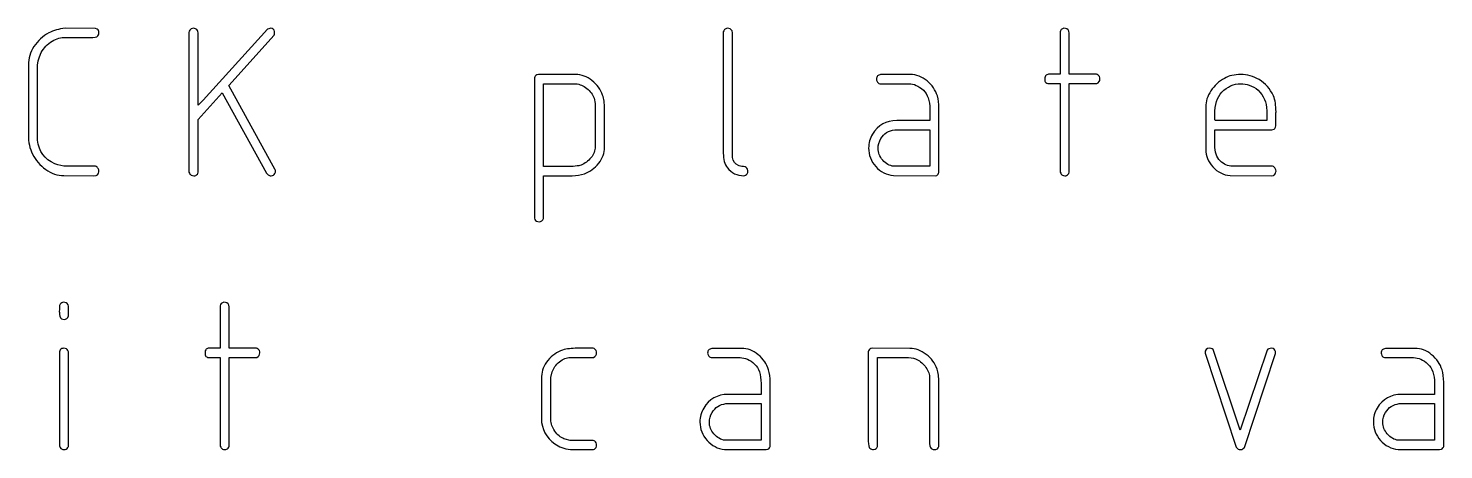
# Model space of a CAD drawing. Header units: inches. Extents: x -12 to 12, y -7.2 to 7.2.
# Drawn here: x 2.055 to 3.132, y -3.008 to -2.688 of the extents above; entities that cross this region are included whole.
import ezdxf

# ---------------------------------------------------------------- set-up
doc = ezdxf.new("R2010")
doc.units = ezdxf.units.IN
doc.header["$MEASUREMENT"] = 0
doc.layers.add('Layer 1', color=7, linetype='Continuous')

msp = doc.modelspace()

# ---------------------------------------------------------------- linework, layer by layer
at = {"layer": 'Layer 1'}
for points, knots in [([(2.1061, -2.6877), (2.1078, -2.688), (2.1086, -2.6892), (2.1086, -2.6912), (2.1086, -2.6912), (2.1086, -2.6916), (2.1085, -2.692), (2.1083, -2.6925), (2.1083, -2.6925), (2.1079, -2.6938), (2.1064, -2.6945), (2.104, -2.6945), (2.104, -2.6945), (2.104, -2.6945), (2.1022, -2.6945), (2.1022, -2.6945), (2.1022, -2.6945), (2.1022, -2.6945), (2.0821, -2.6945), (2.0821, -2.6945), (2.0821, -2.6945), (2.0785, -2.6945), (2.075, -2.6958), (2.0717, -2.6982), (2.0717, -2.6982), (2.0683, -2.7007), (2.0658, -2.7037), (2.0641, -2.7073), (2.0641, -2.7073), (2.0626, -2.7113), (2.0619, -2.714), (2.0619, -2.7153), (2.0619, -2.7153), (2.0619, -2.7153), (2.0619, -2.7727), (2.0619, -2.7727), (2.0619, -2.7727), (2.0629, -2.7812), (2.0673, -2.7871), (2.075, -2.7905), (2.075, -2.7905), (2.0781, -2.7918), (2.0812, -2.7925), (2.0841, -2.7925), (2.0841, -2.7925), (2.0841, -2.7925), (2.1059, -2.7925), (2.1059, -2.7925), (2.1059, -2.7925), (2.1069, -2.7928), (2.1075, -2.7933), (2.108, -2.7941), (2.108, -2.7941), (2.1084, -2.7949), (2.1086, -2.7956), (2.1086, -2.7963), (2.1086, -2.7963), (2.1086, -2.7965), (2.1085, -2.7969), (2.1083, -2.7976), (2.1083, -2.7976), (2.1078, -2.7987), (2.1072, -2.7993), (2.1065, -2.7994), (2.1065, -2.7994), (2.1065, -2.7994), (2.1048, -2.7997), (2.1048, -2.7997), (2.1048, -2.7997), (2.1048, -2.7997), (2.082, -2.7995), (2.082, -2.7995), (2.082, -2.7995), (2.0771, -2.7995), (2.0725, -2.798), (2.0681, -2.7949), (2.0681, -2.7949), (2.0638, -2.7918), (2.0604, -2.7879), (2.0581, -2.7832), (2.0581, -2.7832), (2.0559, -2.779), (2.0549, -2.7741), (2.0549, -2.7687), (2.0549, -2.7687), (2.0549, -2.7687), (2.0549, -2.7671), (2.0549, -2.7671), (2.0549, -2.7671), (2.0549, -2.7671), (2.0549, -2.7153), (2.0549, -2.7153), (2.0549, -2.7153), (2.0549, -2.7104), (2.0563, -2.7058), (2.0592, -2.7014), (2.0592, -2.7014), (2.0621, -2.6969), (2.0658, -2.6935), (2.0705, -2.6911), (2.0705, -2.6911), (2.074, -2.6892), (2.0781, -2.6881), (2.083, -2.6875), (2.083, -2.6875), (2.083, -2.6875), (2.1061, -2.6877), (2.1061, -2.6877)], [0, 0, 0, 0, 0.035714, 0.035714, 0.035714, 0.035714, 0.071429, 0.071429, 0.071429, 0.071429, 0.107143, 0.107143, 0.107143, 0.107143, 0.142857, 0.142857, 0.142857, 0.142857, 0.178571, 0.178571, 0.178571, 0.178571, 0.214286, 0.214286, 0.214286, 0.214286, 0.25, 0.25, 0.25, 0.25, 0.285714, 0.285714, 0.285714, 0.285714, 0.321429, 0.321429, 0.321429, 0.321429, 0.357143, 0.357143, 0.357143, 0.357143, 0.392857, 0.392857, 0.392857, 0.392857, 0.428571, 0.428571, 0.428571, 0.428571, 0.464286, 0.464286, 0.464286, 0.464286, 0.5, 0.5, 0.5, 0.5, 0.535714, 0.535714, 0.535714, 0.535714, 0.571429, 0.571429, 0.571429, 0.571429, 0.607143, 0.607143, 0.607143, 0.607143, 0.642857, 0.642857, 0.642857, 0.642857, 0.678571, 0.678571, 0.678571, 0.678571, 0.714286, 0.714286, 0.714286, 0.714286, 0.75, 0.75, 0.75, 0.75, 0.785714, 0.785714, 0.785714, 0.785714, 0.821429, 0.821429, 0.821429, 0.821429, 0.857143, 0.857143, 0.857143, 0.857143, 0.892857, 0.892857, 0.892857, 0.892857, 0.928571, 0.928571, 0.928571, 0.928571, 1, 1, 1, 1]), ([(2.2422, -2.6899), (2.2423, -2.6901), (2.2423, -2.6906), (2.2423, -2.6912), (2.2423, -2.6912), (2.2423, -2.6916), (2.2423, -2.6922), (2.242, -2.6928), (2.242, -2.6928), (2.242, -2.6928), (2.2074, -2.731), (2.2074, -2.731), (2.2074, -2.731), (2.2074, -2.731), (2.2428, -2.7951), (2.2428, -2.7951), (2.2428, -2.7951), (2.2429, -2.7953), (2.243, -2.7956), (2.243, -2.7962), (2.243, -2.7962), (2.243, -2.7967), (2.2428, -2.7973), (2.2425, -2.798), (2.2425, -2.798), (2.2419, -2.7991), (2.2409, -2.7997), (2.2397, -2.7997), (2.2397, -2.7997), (2.2387, -2.7997), (2.2379, -2.7995), (2.2374, -2.7991), (2.2374, -2.7991), (2.2374, -2.7991), (2.2361, -2.7976), (2.2361, -2.7976), (2.2361, -2.7976), (2.2361, -2.7976), (2.2023, -2.7366), (2.2023, -2.7366), (2.2023, -2.7366), (2.2023, -2.7366), (2.1841, -2.7568), (2.1841, -2.7568), (2.1841, -2.7568), (2.1841, -2.7568), (2.1841, -2.797), (2.1841, -2.797), (2.1841, -2.797), (2.1839, -2.7983), (2.1833, -2.7991), (2.1822, -2.7994), (2.1822, -2.7994), (2.1817, -2.7996), (2.1813, -2.7997), (2.1809, -2.7997), (2.1809, -2.7997), (2.18, -2.7997), (2.1793, -2.7995), (2.1789, -2.7992), (2.1789, -2.7992), (2.178, -2.7988), (2.1775, -2.7981), (2.1771, -2.797), (2.1771, -2.797), (2.1771, -2.797), (2.1771, -2.6906), (2.1771, -2.6906), (2.1771, -2.6906), (2.1773, -2.6894), (2.1779, -2.6885), (2.1789, -2.688), (2.1789, -2.688), (2.1793, -2.6877), (2.1799, -2.6875), (2.1808, -2.6875), (2.1808, -2.6875), (2.1812, -2.6875), (2.1816, -2.6876), (2.1821, -2.6879), (2.1821, -2.6879), (2.1834, -2.6884), (2.1841, -2.6895), (2.1841, -2.6911), (2.1841, -2.6911), (2.1841, -2.6911), (2.1841, -2.746), (2.1841, -2.746), (2.1841, -2.746), (2.1841, -2.746), (2.1878, -2.7421), (2.1878, -2.7421), (2.1878, -2.7421), (2.1878, -2.7421), (2.2368, -2.6882), (2.2368, -2.6882), (2.2368, -2.6882), (2.2385, -2.6878), (2.2392, -2.6875), (2.239, -2.6875), (2.239, -2.6875), (2.2409, -2.6875), (2.242, -2.6883), (2.2422, -2.6899)], [0, 0, 0, 0, 0.037037, 0.037037, 0.037037, 0.037037, 0.074074, 0.074074, 0.074074, 0.074074, 0.111111, 0.111111, 0.111111, 0.111111, 0.148148, 0.148148, 0.148148, 0.148148, 0.185185, 0.185185, 0.185185, 0.185185, 0.222222, 0.222222, 0.222222, 0.222222, 0.259259, 0.259259, 0.259259, 0.259259, 0.296296, 0.296296, 0.296296, 0.296296, 0.333333, 0.333333, 0.333333, 0.333333, 0.37037, 0.37037, 0.37037, 0.37037, 0.407407, 0.407407, 0.407407, 0.407407, 0.444444, 0.444444, 0.444444, 0.444444, 0.481481, 0.481481, 0.481481, 0.481481, 0.518519, 0.518519, 0.518519, 0.518519, 0.555556, 0.555556, 0.555556, 0.555556, 0.592593, 0.592593, 0.592593, 0.592593, 0.62963, 0.62963, 0.62963, 0.62963, 0.666667, 0.666667, 0.666667, 0.666667, 0.703704, 0.703704, 0.703704, 0.703704, 0.740741, 0.740741, 0.740741, 0.740741, 0.777778, 0.777778, 0.777778, 0.777778, 0.814815, 0.814815, 0.814815, 0.814815, 0.851852, 0.851852, 0.851852, 0.851852, 0.888889, 0.888889, 0.888889, 0.888889, 0.925926, 0.925926, 0.925926, 0.925926, 1, 1, 1, 1]), ([(2.5903, -2.6895), (2.5903, -2.6895), (2.5906, -2.6911), (2.5906, -2.6911), (2.5906, -2.6911), (2.5906, -2.6911), (2.5906, -2.7858), (2.5906, -2.7858), (2.5906, -2.7858), (2.591, -2.7887), (2.5925, -2.7907), (2.5953, -2.7919), (2.5953, -2.7919), (2.5958, -2.7922), (2.597, -2.7925), (2.5991, -2.7927), (2.5991, -2.7927), (2.6007, -2.7929), (2.6016, -2.7936), (2.602, -2.7948), (2.602, -2.7948), (2.6022, -2.7955), (2.6023, -2.796), (2.6023, -2.7962), (2.6023, -2.7962), (2.6023, -2.7968), (2.6021, -2.7975), (2.6018, -2.7981), (2.6018, -2.7981), (2.6011, -2.799), (2.6002, -2.7995), (2.5993, -2.7997), (2.5993, -2.7997), (2.594, -2.7997), (2.5898, -2.7977), (2.5867, -2.7936), (2.5867, -2.7936), (2.5846, -2.791), (2.5836, -2.7872), (2.5836, -2.7825), (2.5836, -2.7825), (2.5836, -2.7825), (2.5836, -2.6903), (2.5836, -2.6903), (2.5836, -2.6903), (2.584, -2.6889), (2.5849, -2.688), (2.5865, -2.6875), (2.5865, -2.6875), (2.5883, -2.6875), (2.5896, -2.6882), (2.5903, -2.6895)], [0, 0, 0, 0, 0.071429, 0.071429, 0.071429, 0.071429, 0.142857, 0.142857, 0.142857, 0.142857, 0.214286, 0.214286, 0.214286, 0.214286, 0.285714, 0.285714, 0.285714, 0.285714, 0.357143, 0.357143, 0.357143, 0.357143, 0.428571, 0.428571, 0.428571, 0.428571, 0.5, 0.5, 0.5, 0.5, 0.571429, 0.571429, 0.571429, 0.571429, 0.642857, 0.642857, 0.642857, 0.642857, 0.714286, 0.714286, 0.714286, 0.714286, 0.785714, 0.785714, 0.785714, 0.785714, 0.857143, 0.857143, 0.857143, 0.857143, 1, 1, 1, 1]), ([(2.8465, -2.6896), (2.8465, -2.6896), (2.8468, -2.6912), (2.8468, -2.6912), (2.8468, -2.6912), (2.8468, -2.6912), (2.8468, -2.7225), (2.8468, -2.7225), (2.8468, -2.7225), (2.8468, -2.7225), (2.8675, -2.7225), (2.8675, -2.7225), (2.8675, -2.7225), (2.8684, -2.7228), (2.8691, -2.7233), (2.8698, -2.7243), (2.8698, -2.7243), (2.87, -2.725), (2.8701, -2.7255), (2.8701, -2.726), (2.8701, -2.726), (2.8701, -2.7276), (2.8693, -2.7288), (2.8677, -2.7295), (2.8677, -2.7295), (2.8677, -2.7295), (2.8468, -2.7295), (2.8468, -2.7295), (2.8468, -2.7295), (2.8468, -2.7295), (2.8468, -2.797), (2.8468, -2.797), (2.8468, -2.797), (2.8464, -2.7983), (2.8457, -2.7991), (2.8448, -2.7994), (2.8448, -2.7994), (2.8443, -2.7996), (2.8439, -2.7997), (2.8435, -2.7997), (2.8435, -2.7997), (2.8428, -2.7997), (2.8422, -2.7995), (2.8416, -2.7992), (2.8416, -2.7992), (2.8411, -2.7989), (2.8405, -2.7981), (2.8398, -2.797), (2.8398, -2.797), (2.8398, -2.797), (2.8398, -2.7295), (2.8398, -2.7295), (2.8398, -2.7295), (2.8398, -2.7295), (2.8304, -2.7295), (2.8304, -2.7295), (2.8304, -2.7295), (2.8293, -2.7291), (2.8286, -2.7285), (2.8283, -2.7277), (2.8283, -2.7277), (2.8283, -2.7277), (2.8283, -2.7262), (2.8283, -2.7262), (2.8283, -2.7262), (2.8283, -2.7249), (2.8286, -2.7239), (2.8293, -2.7232), (2.8293, -2.7232), (2.8293, -2.7232), (2.8309, -2.7225), (2.8309, -2.7225), (2.8309, -2.7225), (2.8309, -2.7225), (2.8398, -2.7225), (2.8398, -2.7225), (2.8398, -2.7225), (2.8398, -2.7225), (2.8398, -2.6903), (2.8398, -2.6903), (2.8398, -2.6903), (2.8401, -2.6889), (2.8411, -2.688), (2.8427, -2.6875), (2.8427, -2.6875), (2.8445, -2.6875), (2.8458, -2.6882), (2.8465, -2.6896)], [0, 0, 0, 0, 0.043478, 0.043478, 0.043478, 0.043478, 0.086957, 0.086957, 0.086957, 0.086957, 0.130435, 0.130435, 0.130435, 0.130435, 0.173913, 0.173913, 0.173913, 0.173913, 0.217391, 0.217391, 0.217391, 0.217391, 0.26087, 0.26087, 0.26087, 0.26087, 0.304348, 0.304348, 0.304348, 0.304348, 0.347826, 0.347826, 0.347826, 0.347826, 0.391304, 0.391304, 0.391304, 0.391304, 0.434783, 0.434783, 0.434783, 0.434783, 0.478261, 0.478261, 0.478261, 0.478261, 0.521739, 0.521739, 0.521739, 0.521739, 0.565217, 0.565217, 0.565217, 0.565217, 0.608696, 0.608696, 0.608696, 0.608696, 0.652174, 0.652174, 0.652174, 0.652174, 0.695652, 0.695652, 0.695652, 0.695652, 0.73913, 0.73913, 0.73913, 0.73913, 0.782609, 0.782609, 0.782609, 0.782609, 0.826087, 0.826087, 0.826087, 0.826087, 0.869565, 0.869565, 0.869565, 0.869565, 0.913043, 0.913043, 0.913043, 0.913043, 1, 1, 1, 1]), ([(2.4713, -2.7227), (2.4757, -2.7227), (2.4798, -2.7242), (2.4837, -2.7273), (2.4837, -2.7273), (2.4876, -2.7303), (2.4903, -2.734), (2.4918, -2.7384), (2.4918, -2.7384), (2.4928, -2.7412), (2.4932, -2.7446), (2.4932, -2.7484), (2.4932, -2.7484), (2.4932, -2.7484), (2.4932, -2.7781), (2.4932, -2.7781), (2.4932, -2.7781), (2.4932, -2.7824), (2.4918, -2.7864), (2.4888, -2.7902), (2.4888, -2.7902), (2.4858, -2.794), (2.4823, -2.7966), (2.4781, -2.7981), (2.4781, -2.7981), (2.475, -2.7992), (2.4719, -2.7997), (2.4687, -2.7997), (2.4687, -2.7997), (2.4687, -2.7997), (2.4469, -2.7997), (2.4469, -2.7997), (2.4469, -2.7997), (2.4469, -2.7997), (2.4469, -2.8321), (2.4469, -2.8321), (2.4469, -2.8321), (2.4463, -2.8338), (2.4452, -2.8347), (2.4435, -2.8347), (2.4435, -2.8347), (2.442, -2.8347), (2.4409, -2.8341), (2.4402, -2.833), (2.4402, -2.833), (2.4402, -2.833), (2.4399, -2.832), (2.4399, -2.832), (2.4399, -2.832), (2.4399, -2.832), (2.4399, -2.7253), (2.4399, -2.7253), (2.4399, -2.7253), (2.4401, -2.7241), (2.4407, -2.7233), (2.4418, -2.723), (2.4418, -2.723), (2.4418, -2.723), (2.4429, -2.7227), (2.4429, -2.7227), (2.4429, -2.7227), (2.4429, -2.7227), (2.4713, -2.7227), (2.4713, -2.7227)], [0, 0, 0, 0, 0.058824, 0.058824, 0.058824, 0.058824, 0.117647, 0.117647, 0.117647, 0.117647, 0.176471, 0.176471, 0.176471, 0.176471, 0.235294, 0.235294, 0.235294, 0.235294, 0.294118, 0.294118, 0.294118, 0.294118, 0.352941, 0.352941, 0.352941, 0.352941, 0.411765, 0.411765, 0.411765, 0.411765, 0.470588, 0.470588, 0.470588, 0.470588, 0.529412, 0.529412, 0.529412, 0.529412, 0.588235, 0.588235, 0.588235, 0.588235, 0.647059, 0.647059, 0.647059, 0.647059, 0.705882, 0.705882, 0.705882, 0.705882, 0.764706, 0.764706, 0.764706, 0.764706, 0.823529, 0.823529, 0.823529, 0.823529, 0.882353, 0.882353, 0.882353, 0.882353, 1, 1, 1, 1]), ([(2.7259, -2.7227), (2.7305, -2.7227), (2.7347, -2.7243), (2.7386, -2.7275), (2.7386, -2.7275), (2.7425, -2.7307), (2.7451, -2.7345), (2.7465, -2.739), (2.7465, -2.739), (2.7473, -2.7416), (2.7477, -2.7448), (2.7477, -2.7484), (2.7477, -2.7484), (2.7477, -2.7484), (2.7477, -2.7971), (2.7477, -2.7971), (2.7477, -2.7971), (2.7474, -2.7981), (2.7468, -2.7988), (2.746, -2.7994), (2.746, -2.7994), (2.746, -2.7994), (2.7447, -2.7997), (2.7447, -2.7997), (2.7447, -2.7997), (2.7447, -2.7997), (2.713, -2.7995), (2.713, -2.7995), (2.713, -2.7995), (2.7077, -2.799), (2.7033, -2.7967), (2.6996, -2.7927), (2.6996, -2.7927), (2.696, -2.7886), (2.6942, -2.784), (2.6942, -2.7786), (2.6942, -2.7786), (2.6942, -2.7748), (2.6952, -2.7713), (2.6971, -2.7681), (2.6971, -2.7681), (2.7012, -2.7612), (2.7075, -2.7577), (2.7157, -2.7577), (2.7157, -2.7577), (2.7157, -2.7577), (2.7407, -2.7577), (2.7407, -2.7577), (2.7407, -2.7577), (2.7407, -2.7577), (2.7407, -2.7493), (2.7407, -2.7493), (2.7407, -2.7493), (2.7407, -2.7425), (2.7391, -2.7376), (2.7358, -2.7346), (2.7358, -2.7346), (2.7322, -2.7313), (2.7285, -2.7297), (2.7248, -2.7297), (2.7248, -2.7297), (2.7248, -2.7297), (2.7027, -2.7297), (2.7027, -2.7297), (2.7027, -2.7297), (2.7017, -2.7294), (2.7011, -2.7288), (2.7007, -2.7281), (2.7007, -2.7281), (2.7003, -2.7273), (2.7001, -2.7267), (2.7001, -2.7263), (2.7001, -2.7263), (2.7001, -2.7253), (2.7004, -2.7245), (2.7009, -2.7237), (2.7009, -2.7237), (2.7015, -2.7233), (2.7023, -2.7229), (2.7033, -2.7227), (2.7033, -2.7227), (2.7033, -2.7227), (2.7259, -2.7227), (2.7259, -2.7227)], [0, 0, 0, 0, 0.045455, 0.045455, 0.045455, 0.045455, 0.090909, 0.090909, 0.090909, 0.090909, 0.136364, 0.136364, 0.136364, 0.136364, 0.181818, 0.181818, 0.181818, 0.181818, 0.227273, 0.227273, 0.227273, 0.227273, 0.272727, 0.272727, 0.272727, 0.272727, 0.318182, 0.318182, 0.318182, 0.318182, 0.363636, 0.363636, 0.363636, 0.363636, 0.409091, 0.409091, 0.409091, 0.409091, 0.454545, 0.454545, 0.454545, 0.454545, 0.5, 0.5, 0.5, 0.5, 0.545455, 0.545455, 0.545455, 0.545455, 0.590909, 0.590909, 0.590909, 0.590909, 0.636364, 0.636364, 0.636364, 0.636364, 0.681818, 0.681818, 0.681818, 0.681818, 0.727273, 0.727273, 0.727273, 0.727273, 0.772727, 0.772727, 0.772727, 0.772727, 0.818182, 0.818182, 0.818182, 0.818182, 0.863636, 0.863636, 0.863636, 0.863636, 0.909091, 0.909091, 0.909091, 0.909091, 1, 1, 1, 1]), ([(3.0021, -2.7388), (3.0035, -2.7421), (3.0041, -2.7462), (3.0041, -2.7511), (3.0041, -2.7511), (3.0041, -2.752), (3.0041, -2.7534), (3.004, -2.7553), (3.004, -2.7553), (3.004, -2.7571), (3.004, -2.7585), (3.004, -2.7594), (3.004, -2.7594), (3.004, -2.7594), (3.004, -2.7618), (3.004, -2.7618), (3.004, -2.7618), (3.0038, -2.763), (3.0033, -2.7638), (3.0026, -2.7642), (3.0026, -2.7642), (3.0026, -2.7642), (3.001, -2.7647), (3.001, -2.7647), (3.001, -2.7647), (3.001, -2.7647), (2.9576, -2.7647), (2.9576, -2.7647), (2.9576, -2.7647), (2.9576, -2.7647), (2.9576, -2.7676), (2.9576, -2.7676), (2.9576, -2.7676), (2.9576, -2.7684), (2.9576, -2.7698), (2.9576, -2.7718), (2.9576, -2.7718), (2.9576, -2.7738), (2.9576, -2.7753), (2.9576, -2.7762), (2.9576, -2.7762), (2.9576, -2.7816), (2.9589, -2.7856), (2.9617, -2.7884), (2.9617, -2.7884), (2.9644, -2.7911), (2.9675, -2.7925), (2.971, -2.7925), (2.971, -2.7925), (2.971, -2.7925), (3.0015, -2.7925), (3.0015, -2.7925), (3.0015, -2.7925), (3.0024, -2.7928), (3.0031, -2.7933), (3.0035, -2.7941), (3.0035, -2.7941), (3.004, -2.7949), (3.0041, -2.7956), (3.0041, -2.7963), (3.0041, -2.7963), (3.0041, -2.7965), (3.004, -2.7969), (3.0038, -2.7976), (3.0038, -2.7976), (3.0033, -2.7987), (3.0027, -2.7993), (3.0021, -2.7994), (3.0021, -2.7994), (3.0021, -2.7994), (3.0003, -2.7997), (3.0003, -2.7997), (3.0003, -2.7997), (3.0003, -2.7997), (2.9692, -2.7995), (2.9692, -2.7995), (2.9692, -2.7995), (2.9641, -2.7991), (2.9597, -2.7969), (2.9561, -2.793), (2.9561, -2.793), (2.9524, -2.789), (2.9506, -2.7846), (2.9506, -2.7796), (2.9506, -2.7796), (2.9506, -2.7796), (2.9506, -2.7475), (2.9506, -2.7475), (2.9506, -2.7475), (2.9506, -2.7431), (2.9519, -2.739), (2.9546, -2.735), (2.9546, -2.735), (2.9572, -2.7311), (2.9607, -2.7279), (2.9649, -2.7256), (2.9649, -2.7256), (2.9684, -2.7236), (2.9725, -2.7227), (2.9772, -2.7227), (2.9772, -2.7227), (2.9823, -2.7227), (2.987, -2.724), (2.9912, -2.7265), (2.9912, -2.7265), (2.996, -2.7294), (2.9996, -2.7335), (3.0021, -2.7388)], [0, 0, 0, 0, 0.035714, 0.035714, 0.035714, 0.035714, 0.071429, 0.071429, 0.071429, 0.071429, 0.107143, 0.107143, 0.107143, 0.107143, 0.142857, 0.142857, 0.142857, 0.142857, 0.178571, 0.178571, 0.178571, 0.178571, 0.214286, 0.214286, 0.214286, 0.214286, 0.25, 0.25, 0.25, 0.25, 0.285714, 0.285714, 0.285714, 0.285714, 0.321429, 0.321429, 0.321429, 0.321429, 0.357143, 0.357143, 0.357143, 0.357143, 0.392857, 0.392857, 0.392857, 0.392857, 0.428571, 0.428571, 0.428571, 0.428571, 0.464286, 0.464286, 0.464286, 0.464286, 0.5, 0.5, 0.5, 0.5, 0.535714, 0.535714, 0.535714, 0.535714, 0.571429, 0.571429, 0.571429, 0.571429, 0.607143, 0.607143, 0.607143, 0.607143, 0.642857, 0.642857, 0.642857, 0.642857, 0.678571, 0.678571, 0.678571, 0.678571, 0.714286, 0.714286, 0.714286, 0.714286, 0.75, 0.75, 0.75, 0.75, 0.785714, 0.785714, 0.785714, 0.785714, 0.821429, 0.821429, 0.821429, 0.821429, 0.857143, 0.857143, 0.857143, 0.857143, 0.892857, 0.892857, 0.892857, 0.892857, 0.928571, 0.928571, 0.928571, 0.928571, 1, 1, 1, 1]), ([(2.4714, -2.7297), (2.4714, -2.7297), (2.4469, -2.7297), (2.4469, -2.7297), (2.4469, -2.7297), (2.4469, -2.7297), (2.4469, -2.7927), (2.4469, -2.7927), (2.4469, -2.7927), (2.4469, -2.7927), (2.4635, -2.7927), (2.4635, -2.7927), (2.4635, -2.7927), (2.4695, -2.7927), (2.4735, -2.7923), (2.4754, -2.7916), (2.4754, -2.7916), (2.4783, -2.7904), (2.4808, -2.7885), (2.483, -2.7859), (2.483, -2.7859), (2.4851, -2.7833), (2.4862, -2.7805), (2.4862, -2.7777), (2.4862, -2.7777), (2.4862, -2.7777), (2.4862, -2.7446), (2.4862, -2.7446), (2.4862, -2.7446), (2.4862, -2.7446), (2.4853, -2.7406), (2.4853, -2.7406), (2.4853, -2.7406), (2.4842, -2.7378), (2.4824, -2.7354), (2.4798, -2.7333), (2.4798, -2.7333), (2.4772, -2.7312), (2.4744, -2.73), (2.4714, -2.7297)], [0, 0, 0, 0, 0.090909, 0.090909, 0.090909, 0.090909, 0.181818, 0.181818, 0.181818, 0.181818, 0.272727, 0.272727, 0.272727, 0.272727, 0.363636, 0.363636, 0.363636, 0.363636, 0.454545, 0.454545, 0.454545, 0.454545, 0.545455, 0.545455, 0.545455, 0.545455, 0.636364, 0.636364, 0.636364, 0.636364, 0.727273, 0.727273, 0.727273, 0.727273, 0.818182, 0.818182, 0.818182, 0.818182, 1, 1, 1, 1]), ([(2.9954, -2.7417), (2.9928, -2.736), (2.9889, -2.7324), (2.9836, -2.7307), (2.9836, -2.7307), (2.9816, -2.73), (2.9795, -2.7297), (2.9774, -2.7297), (2.9774, -2.7297), (2.9718, -2.7297), (2.967, -2.7318), (2.963, -2.7361), (2.963, -2.7361), (2.9594, -2.74), (2.9576, -2.7456), (2.9576, -2.7532), (2.9576, -2.7532), (2.9576, -2.7551), (2.9576, -2.7566), (2.9577, -2.7577), (2.9577, -2.7577), (2.9577, -2.7577), (2.997, -2.7577), (2.997, -2.7577), (2.997, -2.7577), (2.997, -2.7577), (2.997, -2.7503), (2.997, -2.7503), (2.997, -2.7503), (2.997, -2.7469), (2.9965, -2.744), (2.9954, -2.7417)], [0, 0, 0, 0, 0.111111, 0.111111, 0.111111, 0.111111, 0.222222, 0.222222, 0.222222, 0.222222, 0.333333, 0.333333, 0.333333, 0.333333, 0.444444, 0.444444, 0.444444, 0.444444, 0.555556, 0.555556, 0.555556, 0.555556, 0.666667, 0.666667, 0.666667, 0.666667, 0.777778, 0.777778, 0.777778, 0.777778, 1, 1, 1, 1]), ([(2.7407, -2.7925), (2.7407, -2.7925), (2.7407, -2.7647), (2.7407, -2.7647), (2.7407, -2.7647), (2.7407, -2.7647), (2.714, -2.7647), (2.714, -2.7647), (2.714, -2.7647), (2.7093, -2.7652), (2.7058, -2.7675), (2.7035, -2.7714), (2.7035, -2.7714), (2.7021, -2.7738), (2.7014, -2.7762), (2.7014, -2.7788), (2.7014, -2.7788), (2.7014, -2.7821), (2.7026, -2.7851), (2.7049, -2.7878), (2.7049, -2.7878), (2.7073, -2.7905), (2.7101, -2.7921), (2.7133, -2.7925), (2.7133, -2.7925), (2.7133, -2.7925), (2.7407, -2.7925), (2.7407, -2.7925)], [0, 0, 0, 0, 0.125, 0.125, 0.125, 0.125, 0.25, 0.25, 0.25, 0.25, 0.375, 0.375, 0.375, 0.375, 0.5, 0.5, 0.5, 0.5, 0.625, 0.625, 0.625, 0.625, 0.75, 0.75, 0.75, 0.75, 1, 1, 1, 1]), ([(2.0852, -2.8978), (2.0854, -2.8995), (2.0855, -2.9008), (2.0855, -2.9015), (2.0855, -2.9015), (2.0854, -2.9026), (2.0854, -2.9042), (2.0854, -2.9063), (2.0854, -2.9063), (2.0849, -2.9081), (2.0838, -2.9089), (2.0821, -2.9089), (2.0821, -2.9089), (2.0814, -2.9089), (2.0807, -2.9088), (2.0801, -2.9085), (2.0801, -2.9085), (2.079, -2.9075), (2.0785, -2.9059), (2.0785, -2.9038), (2.0785, -2.9038), (2.0784, -2.9033), (2.0784, -2.9025), (2.0785, -2.9013), (2.0785, -2.9013), (2.0786, -2.9002), (2.0787, -2.8991), (2.0787, -2.8983), (2.0787, -2.8983), (2.0792, -2.897), (2.0801, -2.8962), (2.0813, -2.8959), (2.0813, -2.8959), (2.0832, -2.8959), (2.0845, -2.8965), (2.0852, -2.8978)], [0, 0, 0, 0, 0.1, 0.1, 0.1, 0.1, 0.2, 0.2, 0.2, 0.2, 0.3, 0.3, 0.3, 0.3, 0.4, 0.4, 0.4, 0.4, 0.5, 0.5, 0.5, 0.5, 0.6, 0.6, 0.6, 0.6, 0.7, 0.7, 0.7, 0.7, 0.8, 0.8, 0.8, 0.8, 1, 1, 1, 1]), ([(2.2075, -2.898), (2.2075, -2.898), (2.2078, -2.8995), (2.2078, -2.8995), (2.2078, -2.8995), (2.2078, -2.8995), (2.2078, -2.9309), (2.2078, -2.9309), (2.2078, -2.9309), (2.2078, -2.9309), (2.2285, -2.9309), (2.2285, -2.9309), (2.2285, -2.9309), (2.2293, -2.9311), (2.2301, -2.9317), (2.2307, -2.9326), (2.2307, -2.9326), (2.231, -2.9333), (2.231, -2.9338), (2.231, -2.9343), (2.231, -2.9343), (2.231, -2.9359), (2.2303, -2.9371), (2.2287, -2.9379), (2.2287, -2.9379), (2.2287, -2.9379), (2.2078, -2.9379), (2.2078, -2.9379), (2.2078, -2.9379), (2.2078, -2.9379), (2.2078, -3.0053), (2.2078, -3.0053), (2.2078, -3.0053), (2.2073, -3.0066), (2.2067, -3.0074), (2.2057, -3.0077), (2.2057, -3.0077), (2.2053, -3.0079), (2.2048, -3.008), (2.2044, -3.008), (2.2044, -3.008), (2.2038, -3.008), (2.2032, -3.0079), (2.2026, -3.0076), (2.2026, -3.0076), (2.202, -3.0072), (2.2014, -3.0065), (2.2008, -3.0053), (2.2008, -3.0053), (2.2008, -3.0053), (2.2008, -2.9379), (2.2008, -2.9379), (2.2008, -2.9379), (2.2008, -2.9379), (2.1913, -2.9379), (2.1913, -2.9379), (2.1913, -2.9379), (2.1903, -2.9374), (2.1896, -2.9368), (2.1893, -2.936), (2.1893, -2.936), (2.1893, -2.936), (2.1893, -2.9345), (2.1893, -2.9345), (2.1893, -2.9345), (2.1893, -2.9332), (2.1896, -2.9322), (2.1902, -2.9315), (2.1902, -2.9315), (2.1902, -2.9315), (2.1918, -2.9309), (2.1918, -2.9309), (2.1918, -2.9309), (2.1918, -2.9309), (2.2008, -2.9309), (2.2008, -2.9309), (2.2008, -2.9309), (2.2008, -2.9309), (2.2008, -2.8986), (2.2008, -2.8986), (2.2008, -2.8986), (2.2011, -2.8972), (2.202, -2.8963), (2.2036, -2.8959), (2.2036, -2.8959), (2.2054, -2.8959), (2.2067, -2.8966), (2.2075, -2.898)], [0, 0, 0, 0, 0.043478, 0.043478, 0.043478, 0.043478, 0.086957, 0.086957, 0.086957, 0.086957, 0.130435, 0.130435, 0.130435, 0.130435, 0.173913, 0.173913, 0.173913, 0.173913, 0.217391, 0.217391, 0.217391, 0.217391, 0.26087, 0.26087, 0.26087, 0.26087, 0.304348, 0.304348, 0.304348, 0.304348, 0.347826, 0.347826, 0.347826, 0.347826, 0.391304, 0.391304, 0.391304, 0.391304, 0.434783, 0.434783, 0.434783, 0.434783, 0.478261, 0.478261, 0.478261, 0.478261, 0.521739, 0.521739, 0.521739, 0.521739, 0.565217, 0.565217, 0.565217, 0.565217, 0.608696, 0.608696, 0.608696, 0.608696, 0.652174, 0.652174, 0.652174, 0.652174, 0.695652, 0.695652, 0.695652, 0.695652, 0.73913, 0.73913, 0.73913, 0.73913, 0.782609, 0.782609, 0.782609, 0.782609, 0.826087, 0.826087, 0.826087, 0.826087, 0.869565, 0.869565, 0.869565, 0.869565, 0.913043, 0.913043, 0.913043, 0.913043, 1, 1, 1, 1]), ([(2.085, -2.9325), (2.085, -2.9325), (2.0855, -2.9337), (2.0855, -2.9337), (2.0855, -2.9337), (2.0855, -2.9337), (2.0854, -3.0055), (2.0854, -3.0055), (2.0854, -3.0055), (2.0852, -3.0061), (2.0847, -3.0068), (2.0838, -3.0076), (2.0838, -3.0076), (2.0831, -3.0079), (2.0825, -3.008), (2.0819, -3.008), (2.0819, -3.008), (2.0814, -3.008), (2.081, -3.0079), (2.0806, -3.0077), (2.0806, -3.0077), (2.0792, -3.0073), (2.0785, -3.0058), (2.0785, -3.0034), (2.0785, -3.0034), (2.0785, -3.0034), (2.0785, -2.9336), (2.0785, -2.9336), (2.0785, -2.9336), (2.0787, -2.9325), (2.0794, -2.9317), (2.0804, -2.9312), (2.0804, -2.9312), (2.0811, -2.931), (2.0815, -2.9309), (2.0819, -2.9309), (2.0819, -2.9309), (2.0835, -2.9311), (2.0845, -2.9316), (2.085, -2.9325)], [0, 0, 0, 0, 0.090909, 0.090909, 0.090909, 0.090909, 0.181818, 0.181818, 0.181818, 0.181818, 0.272727, 0.272727, 0.272727, 0.272727, 0.363636, 0.363636, 0.363636, 0.363636, 0.454545, 0.454545, 0.454545, 0.454545, 0.545455, 0.545455, 0.545455, 0.545455, 0.636364, 0.636364, 0.636364, 0.636364, 0.727273, 0.727273, 0.727273, 0.727273, 0.818182, 0.818182, 0.818182, 0.818182, 1, 1, 1, 1]), ([(2.4847, -2.9309), (2.4855, -2.9311), (2.4863, -2.9317), (2.4869, -2.9326), (2.4869, -2.9326), (2.4871, -2.9333), (2.4872, -2.9338), (2.4872, -2.9343), (2.4872, -2.9343), (2.4872, -2.9359), (2.4864, -2.9371), (2.4848, -2.9379), (2.4848, -2.9379), (2.4848, -2.9379), (2.4673, -2.9379), (2.4673, -2.9379), (2.4673, -2.9379), (2.4644, -2.9379), (2.4616, -2.939), (2.4589, -2.9412), (2.4589, -2.9412), (2.4563, -2.9435), (2.4544, -2.946), (2.4534, -2.9489), (2.4534, -2.9489), (2.4534, -2.9489), (2.4524, -2.9531), (2.4524, -2.9531), (2.4524, -2.9531), (2.4524, -2.9531), (2.4524, -2.9863), (2.4524, -2.9863), (2.4524, -2.9863), (2.4528, -2.9893), (2.454, -2.9921), (2.4561, -2.9949), (2.4561, -2.9949), (2.4582, -2.9976), (2.4607, -2.9993), (2.4634, -3.0001), (2.4634, -3.0001), (2.4634, -3.0001), (2.4671, -3.001), (2.4671, -3.001), (2.4671, -3.001), (2.4671, -3.001), (2.4847, -3.001), (2.4847, -3.001), (2.4847, -3.001), (2.4855, -3.0013), (2.4863, -3.0018), (2.4869, -3.0028), (2.4869, -3.0028), (2.4871, -3.0035), (2.4872, -3.0041), (2.4872, -3.0046), (2.4872, -3.0046), (2.4872, -3.005), (2.4871, -3.0055), (2.4869, -3.0064), (2.4869, -3.0064), (2.4867, -3.0068), (2.486, -3.0074), (2.4848, -3.008), (2.4848, -3.008), (2.4841, -3.008), (2.4831, -3.008), (2.4818, -3.008), (2.4818, -3.008), (2.4806, -3.008), (2.4788, -3.008), (2.4765, -3.008), (2.4765, -3.008), (2.474, -3.008), (2.4723, -3.008), (2.4711, -3.008), (2.4711, -3.008), (2.4659, -3.008), (2.4615, -3.0071), (2.4579, -3.0051), (2.4579, -3.0051), (2.4507, -3.0011), (2.4465, -2.9951), (2.4454, -2.9873), (2.4454, -2.9873), (2.4454, -2.9873), (2.4454, -2.978), (2.4454, -2.978), (2.4454, -2.978), (2.4454, -2.978), (2.4454, -2.9523), (2.4454, -2.9523), (2.4454, -2.9523), (2.4454, -2.948), (2.447, -2.944), (2.4502, -2.9401), (2.4502, -2.9401), (2.4534, -2.9363), (2.4571, -2.9337), (2.4614, -2.9323), (2.4614, -2.9323), (2.4645, -2.9313), (2.4682, -2.9309), (2.4725, -2.9309), (2.4725, -2.9309), (2.4737, -2.9309), (2.4754, -2.9309), (2.4777, -2.9309), (2.4777, -2.9309), (2.4799, -2.9309), (2.4815, -2.9309), (2.4826, -2.9309), (2.4826, -2.9309), (2.4826, -2.9309), (2.4847, -2.9309), (2.4847, -2.9309)], [0, 0, 0, 0, 0.033333, 0.033333, 0.033333, 0.033333, 0.066667, 0.066667, 0.066667, 0.066667, 0.1, 0.1, 0.1, 0.1, 0.133333, 0.133333, 0.133333, 0.133333, 0.166667, 0.166667, 0.166667, 0.166667, 0.2, 0.2, 0.2, 0.2, 0.233333, 0.233333, 0.233333, 0.233333, 0.266667, 0.266667, 0.266667, 0.266667, 0.3, 0.3, 0.3, 0.3, 0.333333, 0.333333, 0.333333, 0.333333, 0.366667, 0.366667, 0.366667, 0.366667, 0.4, 0.4, 0.4, 0.4, 0.433333, 0.433333, 0.433333, 0.433333, 0.466667, 0.466667, 0.466667, 0.466667, 0.5, 0.5, 0.5, 0.5, 0.533333, 0.533333, 0.533333, 0.533333, 0.566667, 0.566667, 0.566667, 0.566667, 0.6, 0.6, 0.6, 0.6, 0.633333, 0.633333, 0.633333, 0.633333, 0.666667, 0.666667, 0.666667, 0.666667, 0.7, 0.7, 0.7, 0.7, 0.733333, 0.733333, 0.733333, 0.733333, 0.766667, 0.766667, 0.766667, 0.766667, 0.8, 0.8, 0.8, 0.8, 0.833333, 0.833333, 0.833333, 0.833333, 0.866667, 0.866667, 0.866667, 0.866667, 0.9, 0.9, 0.9, 0.9, 0.933333, 0.933333, 0.933333, 0.933333, 1, 1, 1, 1]), ([(2.5975, -2.931), (2.6021, -2.931), (2.6063, -2.9326), (2.6102, -2.9358), (2.6102, -2.9358), (2.6141, -2.939), (2.6167, -2.9429), (2.6181, -2.9473), (2.6181, -2.9473), (2.6189, -2.95), (2.6193, -2.9531), (2.6193, -2.9568), (2.6193, -2.9568), (2.6193, -2.9568), (2.6193, -3.0055), (2.6193, -3.0055), (2.6193, -3.0055), (2.619, -3.0064), (2.6185, -3.0072), (2.6176, -3.0077), (2.6176, -3.0077), (2.6176, -3.0077), (2.6163, -3.008), (2.6163, -3.008), (2.6163, -3.008), (2.6163, -3.008), (2.5846, -3.0079), (2.5846, -3.0079), (2.5846, -3.0079), (2.5793, -3.0073), (2.5749, -3.005), (2.5713, -3.001), (2.5713, -3.001), (2.5677, -2.997), (2.5658, -2.9923), (2.5658, -2.987), (2.5658, -2.987), (2.5658, -2.9831), (2.5668, -2.9796), (2.5687, -2.9764), (2.5687, -2.9764), (2.5728, -2.9695), (2.5791, -2.966), (2.5873, -2.966), (2.5873, -2.966), (2.5873, -2.966), (2.6123, -2.966), (2.6123, -2.966), (2.6123, -2.966), (2.6123, -2.966), (2.6123, -2.9576), (2.6123, -2.9576), (2.6123, -2.9576), (2.6123, -2.9508), (2.6107, -2.9459), (2.6074, -2.943), (2.6074, -2.943), (2.6038, -2.9397), (2.6002, -2.938), (2.5964, -2.938), (2.5964, -2.938), (2.5964, -2.938), (2.5743, -2.938), (2.5743, -2.938), (2.5743, -2.938), (2.5733, -2.9377), (2.5727, -2.9372), (2.5723, -2.9364), (2.5723, -2.9364), (2.5719, -2.9356), (2.5717, -2.9351), (2.5717, -2.9346), (2.5717, -2.9346), (2.5717, -2.9336), (2.572, -2.9328), (2.5725, -2.932), (2.5725, -2.932), (2.5731, -2.9316), (2.5739, -2.9313), (2.5749, -2.931), (2.5749, -2.931), (2.5749, -2.931), (2.5975, -2.931), (2.5975, -2.931)], [0, 0, 0, 0, 0.045455, 0.045455, 0.045455, 0.045455, 0.090909, 0.090909, 0.090909, 0.090909, 0.136364, 0.136364, 0.136364, 0.136364, 0.181818, 0.181818, 0.181818, 0.181818, 0.227273, 0.227273, 0.227273, 0.227273, 0.272727, 0.272727, 0.272727, 0.272727, 0.318182, 0.318182, 0.318182, 0.318182, 0.363636, 0.363636, 0.363636, 0.363636, 0.409091, 0.409091, 0.409091, 0.409091, 0.454545, 0.454545, 0.454545, 0.454545, 0.5, 0.5, 0.5, 0.5, 0.545455, 0.545455, 0.545455, 0.545455, 0.590909, 0.590909, 0.590909, 0.590909, 0.636364, 0.636364, 0.636364, 0.636364, 0.681818, 0.681818, 0.681818, 0.681818, 0.727273, 0.727273, 0.727273, 0.727273, 0.772727, 0.772727, 0.772727, 0.772727, 0.818182, 0.818182, 0.818182, 0.818182, 0.863636, 0.863636, 0.863636, 0.863636, 0.909091, 0.909091, 0.909091, 0.909091, 1, 1, 1, 1]), ([(2.7256, -2.931), (2.7299, -2.931), (2.7341, -2.9325), (2.738, -2.9356), (2.738, -2.9356), (2.742, -2.9386), (2.7447, -2.9423), (2.7462, -2.9467), (2.7462, -2.9467), (2.7471, -2.9495), (2.7476, -2.9528), (2.7476, -2.9568), (2.7476, -2.9568), (2.7476, -2.9568), (2.7476, -3.0055), (2.7476, -3.0055), (2.7476, -3.0055), (2.7473, -3.0072), (2.7461, -3.008), (2.744, -3.008), (2.744, -3.008), (2.7436, -3.008), (2.7432, -3.0079), (2.7427, -3.0077), (2.7427, -3.0077), (2.7413, -3.0073), (2.7406, -3.0058), (2.7406, -3.0034), (2.7406, -3.0034), (2.7406, -3.0034), (2.7406, -3.0016), (2.7406, -3.0016), (2.7406, -3.0016), (2.7406, -3.0016), (2.7406, -2.9527), (2.7406, -2.9527), (2.7406, -2.9527), (2.7403, -2.9499), (2.7391, -2.9471), (2.7371, -2.9445), (2.7371, -2.9445), (2.735, -2.9419), (2.7327, -2.9401), (2.7299, -2.939), (2.7299, -2.939), (2.728, -2.9382), (2.7254, -2.9379), (2.7222, -2.9379), (2.7222, -2.9379), (2.7222, -2.9379), (2.7009, -2.9379), (2.7009, -2.9379), (2.7009, -2.9379), (2.7009, -2.9379), (2.7009, -3.0056), (2.7009, -3.0056), (2.7009, -3.0056), (2.7006, -3.007), (2.6996, -3.0078), (2.698, -3.008), (2.698, -3.008), (2.6969, -3.008), (2.696, -3.0077), (2.6952, -3.007), (2.6952, -3.007), (2.6943, -3.0063), (2.6939, -3.0045), (2.6939, -3.0016), (2.6939, -3.0016), (2.6939, -3.0016), (2.6939, -2.9336), (2.6939, -2.9336), (2.6939, -2.9336), (2.6942, -2.9325), (2.6948, -2.9317), (2.6958, -2.9312), (2.6958, -2.9312), (2.6958, -2.9312), (2.697, -2.9309), (2.697, -2.9309), (2.697, -2.9309), (2.697, -2.9309), (2.7256, -2.931), (2.7256, -2.931)], [0, 0, 0, 0, 0.045455, 0.045455, 0.045455, 0.045455, 0.090909, 0.090909, 0.090909, 0.090909, 0.136364, 0.136364, 0.136364, 0.136364, 0.181818, 0.181818, 0.181818, 0.181818, 0.227273, 0.227273, 0.227273, 0.227273, 0.272727, 0.272727, 0.272727, 0.272727, 0.318182, 0.318182, 0.318182, 0.318182, 0.363636, 0.363636, 0.363636, 0.363636, 0.409091, 0.409091, 0.409091, 0.409091, 0.454545, 0.454545, 0.454545, 0.454545, 0.5, 0.5, 0.5, 0.5, 0.545455, 0.545455, 0.545455, 0.545455, 0.590909, 0.590909, 0.590909, 0.590909, 0.636364, 0.636364, 0.636364, 0.636364, 0.681818, 0.681818, 0.681818, 0.681818, 0.727273, 0.727273, 0.727273, 0.727273, 0.772727, 0.772727, 0.772727, 0.772727, 0.818182, 0.818182, 0.818182, 0.818182, 0.863636, 0.863636, 0.863636, 0.863636, 0.909091, 0.909091, 0.909091, 0.909091, 1, 1, 1, 1]), ([(2.9566, -2.9326), (2.9566, -2.9326), (2.9769, -2.9933), (2.9769, -2.9933), (2.9769, -2.9933), (2.9769, -2.9933), (2.9974, -2.9323), (2.9974, -2.9323), (2.9974, -2.9323), (2.998, -2.9313), (2.9992, -2.9309), (3.001, -2.9309), (3.001, -2.9309), (3.0023, -2.9311), (3.0032, -2.9319), (3.0038, -2.9333), (3.0038, -2.9333), (3.0038, -2.9333), (3.0038, -2.9349), (3.0038, -2.9349), (3.0038, -2.9349), (3.0038, -2.9349), (2.9801, -3.0063), (2.9801, -3.0063), (2.9801, -3.0063), (2.9793, -3.0073), (2.9784, -3.0079), (2.9776, -3.008), (2.9776, -3.008), (2.9764, -3.008), (2.9755, -3.0078), (2.9748, -3.0072), (2.9748, -3.0072), (2.9748, -3.0072), (2.9737, -3.006), (2.9737, -3.006), (2.9737, -3.006), (2.9737, -3.006), (2.9501, -2.9347), (2.9501, -2.9347), (2.9501, -2.9347), (2.9501, -2.9321), (2.9513, -2.9309), (2.9536, -2.9309), (2.9536, -2.9309), (2.9552, -2.9309), (2.9562, -2.9315), (2.9566, -2.9326)], [0, 0, 0, 0, 0.076923, 0.076923, 0.076923, 0.076923, 0.153846, 0.153846, 0.153846, 0.153846, 0.230769, 0.230769, 0.230769, 0.230769, 0.307692, 0.307692, 0.307692, 0.307692, 0.384615, 0.384615, 0.384615, 0.384615, 0.461538, 0.461538, 0.461538, 0.461538, 0.538462, 0.538462, 0.538462, 0.538462, 0.615385, 0.615385, 0.615385, 0.615385, 0.692308, 0.692308, 0.692308, 0.692308, 0.769231, 0.769231, 0.769231, 0.769231, 0.846154, 0.846154, 0.846154, 0.846154, 1, 1, 1, 1]), ([(3.1099, -2.931), (3.1144, -2.931), (3.1186, -2.9326), (3.1225, -2.9358), (3.1225, -2.9358), (3.1264, -2.939), (3.129, -2.9429), (3.1304, -2.9473), (3.1304, -2.9473), (3.1313, -2.95), (3.1317, -2.9531), (3.1317, -2.9568), (3.1317, -2.9568), (3.1317, -2.9568), (3.1317, -3.0055), (3.1317, -3.0055), (3.1317, -3.0055), (3.1314, -3.0064), (3.1308, -3.0072), (3.1299, -3.0077), (3.1299, -3.0077), (3.1299, -3.0077), (3.1286, -3.008), (3.1286, -3.008), (3.1286, -3.008), (3.1286, -3.008), (3.097, -3.0079), (3.097, -3.0079), (3.097, -3.0079), (3.0916, -3.0073), (3.0872, -3.005), (3.0836, -3.001), (3.0836, -3.001), (3.08, -2.997), (3.0782, -2.9923), (3.0782, -2.987), (3.0782, -2.987), (3.0782, -2.9831), (3.0791, -2.9796), (3.081, -2.9764), (3.081, -2.9764), (3.0852, -2.9695), (3.0914, -2.966), (3.0997, -2.966), (3.0997, -2.966), (3.0997, -2.966), (3.1247, -2.966), (3.1247, -2.966), (3.1247, -2.966), (3.1247, -2.966), (3.1247, -2.9576), (3.1247, -2.9576), (3.1247, -2.9576), (3.1247, -2.9508), (3.123, -2.9459), (3.1197, -2.943), (3.1197, -2.943), (3.1161, -2.9397), (3.1125, -2.938), (3.1088, -2.938), (3.1088, -2.938), (3.1088, -2.938), (3.0866, -2.938), (3.0866, -2.938), (3.0866, -2.938), (3.0857, -2.9377), (3.085, -2.9372), (3.0846, -2.9364), (3.0846, -2.9364), (3.0843, -2.9356), (3.0841, -2.9351), (3.0841, -2.9346), (3.0841, -2.9346), (3.0841, -2.9336), (3.0843, -2.9328), (3.0849, -2.932), (3.0849, -2.932), (3.0854, -2.9316), (3.0862, -2.9313), (3.0873, -2.931), (3.0873, -2.931), (3.0873, -2.931), (3.1099, -2.931), (3.1099, -2.931)], [0, 0, 0, 0, 0.045455, 0.045455, 0.045455, 0.045455, 0.090909, 0.090909, 0.090909, 0.090909, 0.136364, 0.136364, 0.136364, 0.136364, 0.181818, 0.181818, 0.181818, 0.181818, 0.227273, 0.227273, 0.227273, 0.227273, 0.272727, 0.272727, 0.272727, 0.272727, 0.318182, 0.318182, 0.318182, 0.318182, 0.363636, 0.363636, 0.363636, 0.363636, 0.409091, 0.409091, 0.409091, 0.409091, 0.454545, 0.454545, 0.454545, 0.454545, 0.5, 0.5, 0.5, 0.5, 0.545455, 0.545455, 0.545455, 0.545455, 0.590909, 0.590909, 0.590909, 0.590909, 0.636364, 0.636364, 0.636364, 0.636364, 0.681818, 0.681818, 0.681818, 0.681818, 0.727273, 0.727273, 0.727273, 0.727273, 0.772727, 0.772727, 0.772727, 0.772727, 0.818182, 0.818182, 0.818182, 0.818182, 0.863636, 0.863636, 0.863636, 0.863636, 0.909091, 0.909091, 0.909091, 0.909091, 1, 1, 1, 1]), ([(2.6123, -3.0009), (2.6123, -3.0009), (2.6123, -2.973), (2.6123, -2.973), (2.6123, -2.973), (2.6123, -2.973), (2.5856, -2.973), (2.5856, -2.973), (2.5856, -2.973), (2.5809, -2.9736), (2.5774, -2.9758), (2.5751, -2.9798), (2.5751, -2.9798), (2.5737, -2.9821), (2.573, -2.9846), (2.573, -2.9871), (2.573, -2.9871), (2.573, -2.9904), (2.5742, -2.9934), (2.5765, -2.9961), (2.5765, -2.9961), (2.5789, -2.9989), (2.5817, -3.0005), (2.585, -3.0009), (2.585, -3.0009), (2.585, -3.0009), (2.6123, -3.0009), (2.6123, -3.0009)], [0, 0, 0, 0, 0.125, 0.125, 0.125, 0.125, 0.25, 0.25, 0.25, 0.25, 0.375, 0.375, 0.375, 0.375, 0.5, 0.5, 0.5, 0.5, 0.625, 0.625, 0.625, 0.625, 0.75, 0.75, 0.75, 0.75, 1, 1, 1, 1]), ([(3.1247, -3.0009), (3.1247, -3.0009), (3.1247, -2.973), (3.1247, -2.973), (3.1247, -2.973), (3.1247, -2.973), (3.0979, -2.973), (3.0979, -2.973), (3.0979, -2.973), (3.0933, -2.9736), (3.0898, -2.9758), (3.0874, -2.9798), (3.0874, -2.9798), (3.086, -2.9821), (3.0853, -2.9846), (3.0853, -2.9871), (3.0853, -2.9871), (3.0853, -2.9904), (3.0865, -2.9934), (3.0888, -2.9961), (3.0888, -2.9961), (3.0912, -2.9989), (3.094, -3.0005), (3.0973, -3.0009), (3.0973, -3.0009), (3.0973, -3.0009), (3.1247, -3.0009), (3.1247, -3.0009)], [0, 0, 0, 0, 0.125, 0.125, 0.125, 0.125, 0.25, 0.25, 0.25, 0.25, 0.375, 0.375, 0.375, 0.375, 0.5, 0.5, 0.5, 0.5, 0.625, 0.625, 0.625, 0.625, 0.75, 0.75, 0.75, 0.75, 1, 1, 1, 1])]:
    msp.add_open_spline(points, degree=3, knots=knots, dxfattribs=at)

doc.saveas('drawing.dxf')
